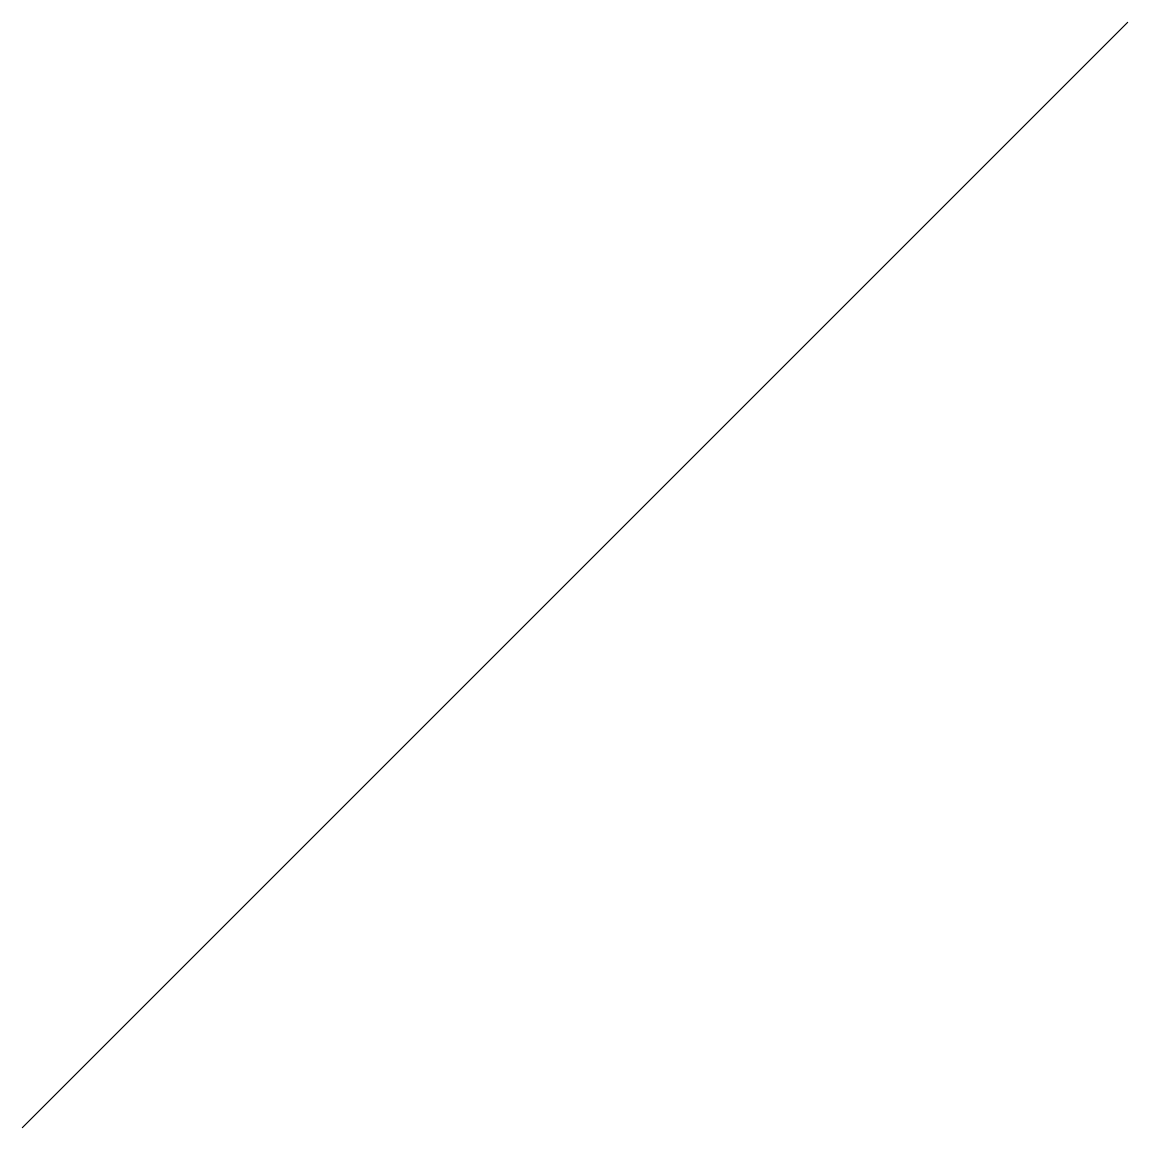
# Model space of a CAD drawing. Extents: x 1 to 4, y 2 to 5.
import ezdxf

# ---------------------------------------------------------------- set-up
doc = ezdxf.new("R2010")
doc.units = 0
doc.header["$MEASUREMENT"] = 0
doc.layers.get('0').update_dxf_attribs({"linetype": 'CONTINUOUS'})

msp = doc.modelspace()

# ---------------------------------------------------------------- linework, layer by layer
at = {"lineweight": 0}
msp.add_line((1, 2, 3), (4, 5, 6), dxfattribs=at)

doc.saveas('drawing.dxf')
